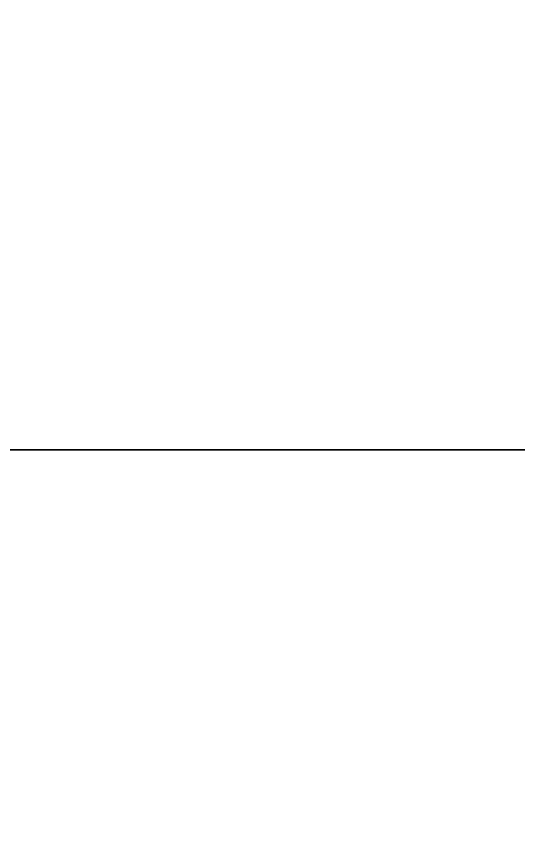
# Model space of a CAD drawing. Header units: inches. Extents: x 90.7 to 143.2, y -23.4 to 41.9.
# Drawn here: x 112.3882 to 112.4306, y 31.866 to 31.9353 of the extents above; entities that cross this region are included whole.
import ezdxf

# ---------------------------------------------------------------- set-up
doc = ezdxf.new("R2010")
doc.units = ezdxf.units.IN
doc.header["$LTSCALE"] = 0.5
doc.header["$MEASUREMENT"] = 0
doc.layers.add('HATCH', color=12, linetype='Continuous')
doc.layers.add('LINE50', color=5, linetype='Continuous')

msp = doc.modelspace()

# ---------------------------------------------------------------- hatches: boundary and pattern name
at = {"layer": 'HATCH'}
h = msp.add_hatch(dxfattribs=at)
h.set_pattern_fill('INSUL', color=256, scale=7, style=0)
h.set_pattern_definition([(0, (-2813.6945, -365.1108), (0, 2.625), []), (0, (-2813.6945, -364.2358), (0, 2.625), [0.875, -0.875]), (0, (-2813.6945, -363.3608), (0, 2.625), [0.875, -0.875])])
h.paths.add_polyline_path([(112.467067, 40.898674), (109.842067, 40.898674), (109.842067, 31.898674), (110.279567, 31.898674), (110.279567, 32.398674), (111.779567, 32.398674), (111.779567, 31.898674), (112.467067, 31.898674)])
h = msp.add_hatch(dxfattribs=at)
h.set_pattern_fill('INSUL', color=256, scale=7, style=0)
h.set_pattern_definition([(0, (-2813.6945, -383.1108), (0, 2.625), []), (0, (-2813.6945, -382.2358), (0, 2.625), [0.875, -0.875]), (0, (-2813.6945, -381.3608), (0, 2.625), [0.875, -0.875])])
h.paths.add_polyline_path([(109.842067, 13.898674), (110.279567, 13.898674), (110.279567, 14.398674), (111.779567, 14.398674), (111.779567, 13.898674), (112.467067, 13.898674), (112.467067, 31.898674), (111.779567, 31.898674), (111.779567, 32.398674), (110.279567, 32.398674), (110.279567, 31.898674), (109.842067, 31.898674)])

# ---------------------------------------------------------------- linework, layer by layer
at = {"layer": 'LINE50'}
for points in [[(109.842067, 31.898674), (110.279567, 31.898674), (110.279567, 32.398674), (111.779567, 32.398674), (111.779567, 31.898674), (112.467067, 31.898674)], [(112.467067, 31.898674), (111.779567, 31.898674), (111.779567, 32.398674), (110.279567, 32.398674), (110.279567, 31.898674), (109.842067, 31.898674)]]:
    msp.add_lwpolyline(points, dxfattribs=at)

doc.saveas('drawing.dxf')
